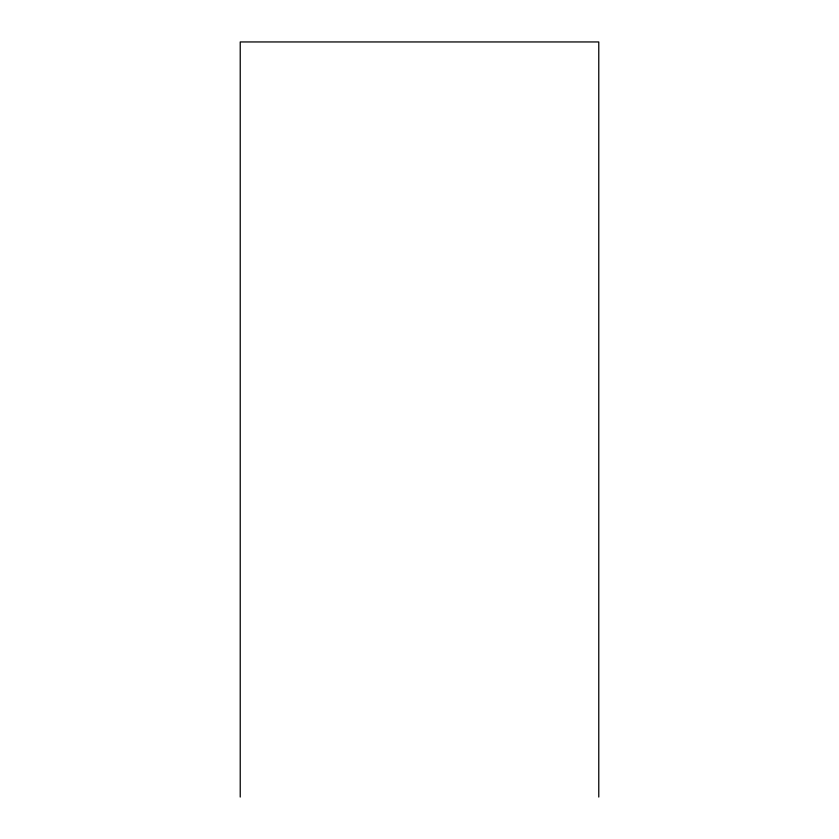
<?xml version="1.0" encoding="UTF-8"?>
<svg xmlns="http://www.w3.org/2000/svg" width="839" height="839" viewBox="0 0 839 839"><rect width="100%" height="100%" fill="white"/><g stroke="black" fill="none" stroke-linecap="round" stroke-linejoin="round"><path stroke-width="1.26" d="M598.773 797.05L598.773 41.95L240.227 41.95L240.227 797.05"/></g></svg>
